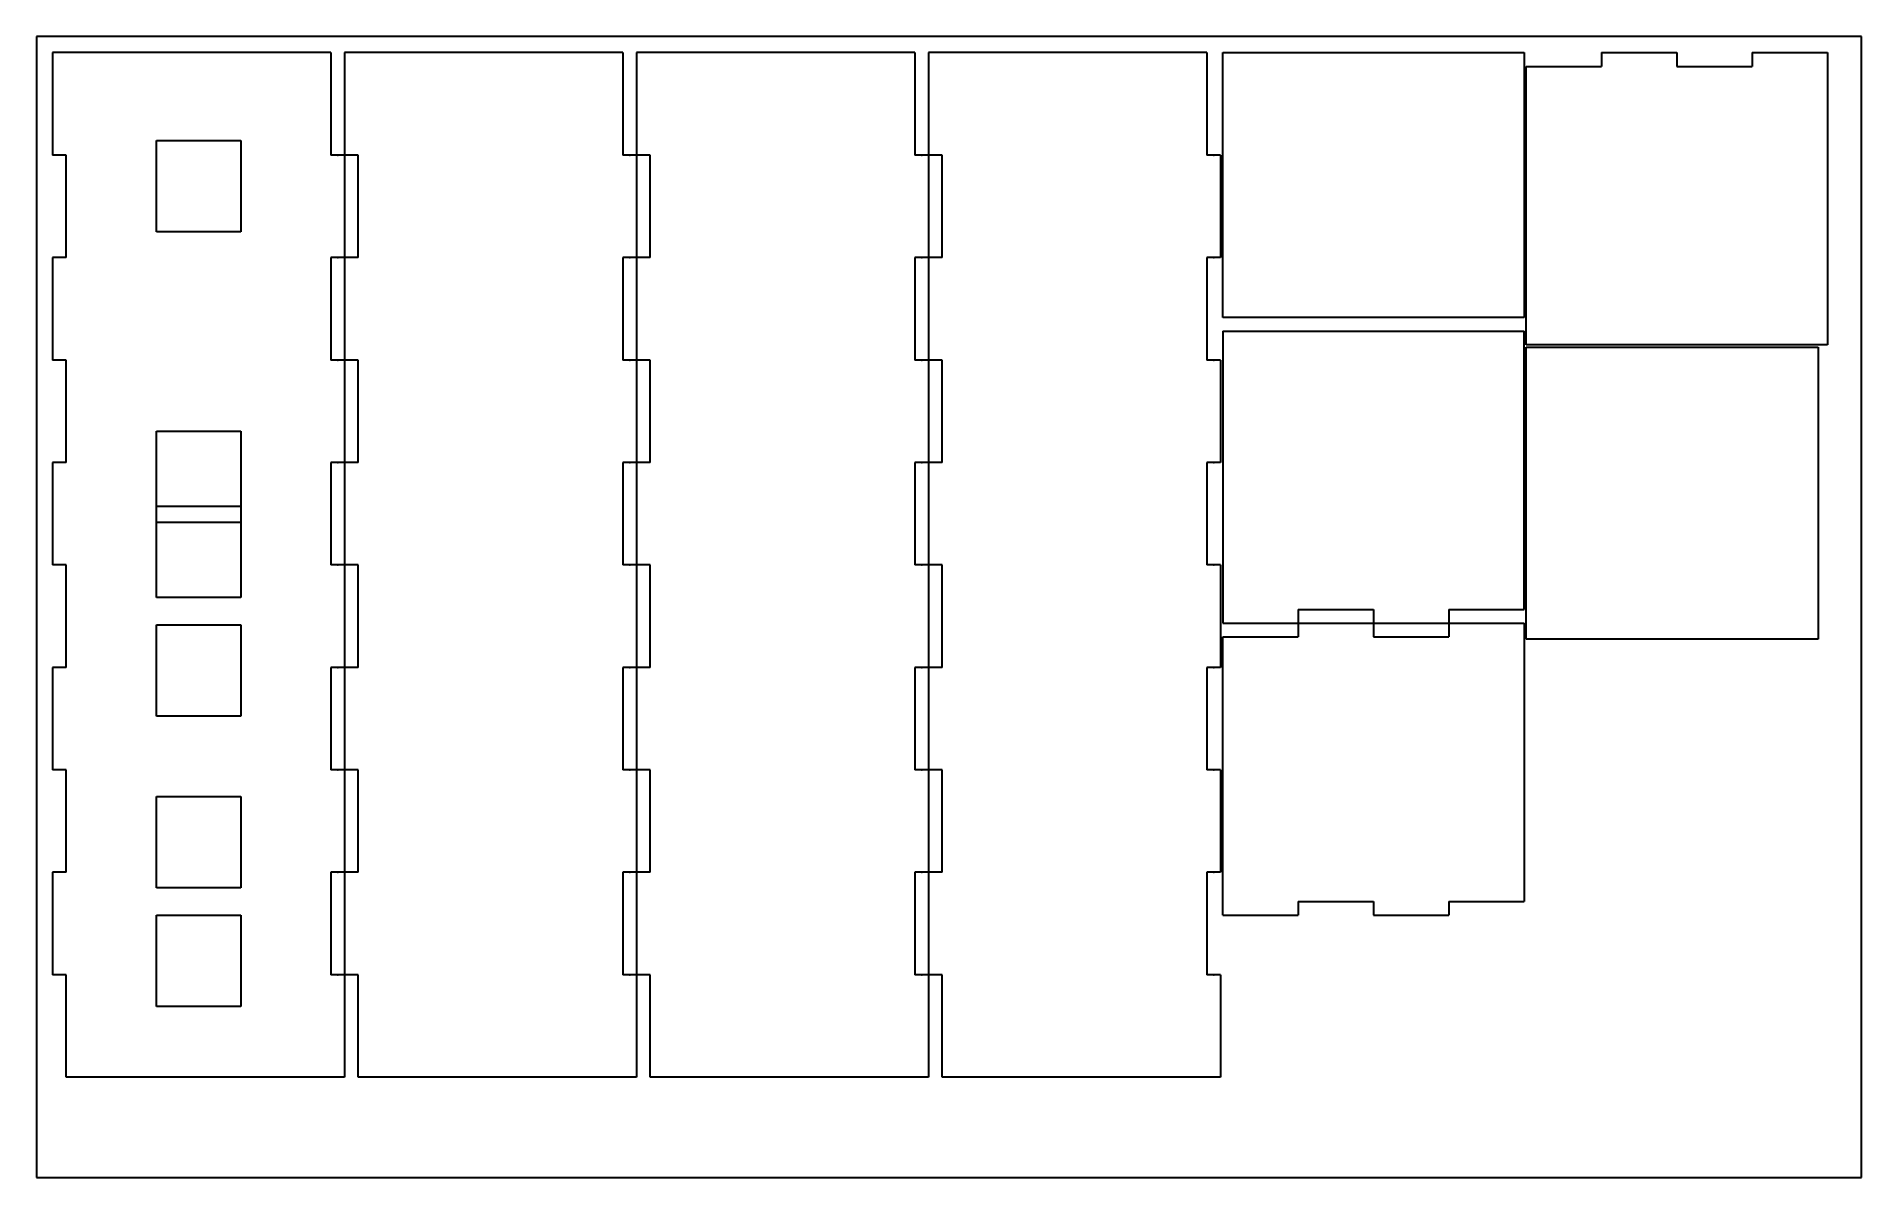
# Model space of a CAD drawing. Header units: millimetres. Extents: x 3353 to 4153, y 1439 to 1939.
import ezdxf

# ---------------------------------------------------------------- set-up
doc = ezdxf.new("R2010")
doc.units = ezdxf.units.MM
doc.layers.add('Tyk fuldstregslinje (Optegning)', color=7, linetype='Continuous', lineweight=30)

msp = doc.modelspace()

# ---------------------------------------------------------------- linework, layer by layer
at = {"layer": 'Tyk fuldstregslinje (Optegning)'}
for p, q in [((4152.61, 1938.94), (3352.61, 1938.94)), ((3352.61, 1938.94), (3352.61, 1438.94)), ((4152.61, 1438.94), (4152.61, 1938.94)), ((3481.68, 1931.87), (3359.68, 1931.87)), ((3359.68, 1931.87), (3359.68, 1886.97)), ((3481.68, 1931.87), (3481.68, 1886.97)), ((3609.68, 1931.87), (3487.68, 1931.87)), ((3487.68, 1931.87), (3487.68, 1886.97)), ((3609.68, 1931.87), (3609.68, 1886.97)), ((3737.68, 1931.87), (3615.68, 1931.87)), ((3615.68, 1931.87), (3615.68, 1886.97)), ((3737.68, 1931.87), (3737.68, 1886.97)), ((3865.68, 1931.87), (3743.68, 1931.87)), ((3743.68, 1931.87), (3743.68, 1886.97)), ((3865.68, 1931.87), (3865.68, 1886.97)), ((3872.68, 1931.87), (4004.68, 1931.87)), ((3872.68, 1815.87), (3872.68, 1931.87)), ((4004.68, 1931.87), (4004.68, 1815.87)), ((4038.68, 1931.87), (4071.68, 1931.87)), ((4038.68, 1931.87), (4038.68, 1925.87)), ((4071.68, 1931.87), (4071.68, 1925.87)), ((4104.68, 1931.87), (4137.68, 1931.87)), ((4104.68, 1931.87), (4104.68, 1925.87)), ((4137.68, 1931.87), (4137.68, 1803.87)), ((4005.68, 1925.87), (4038.68, 1925.87)), ((4005.68, 1803.87), (4005.68, 1925.87)), ((4071.68, 1925.87), (4104.68, 1925.87)), ((3405.18, 1853.3), (3405.18, 1893.3)), ((3405.18, 1893.3), (3442.18, 1893.3)), ((3442.18, 1893.3), (3442.18, 1853.3)), ((3365.68, 1886.97), (3359.68, 1886.97)), ((3365.68, 1842.07), (3365.68, 1886.97)), ((3487.68, 1886.97), (3481.68, 1886.97)), ((3487.68, 1886.97), (3487.68, 1842.07)), ((3493.68, 1886.97), (3487.68, 1886.97)), ((3493.68, 1842.07), (3493.68, 1886.97)), ((3615.68, 1886.97), (3609.68, 1886.97)), ((3615.68, 1886.97), (3615.68, 1842.07)), ((3621.68, 1886.97), (3615.68, 1886.97)), ((3621.68, 1842.07), (3621.68, 1886.97)), ((3743.68, 1886.97), (3737.68, 1886.97)), ((3743.68, 1886.97), (3743.68, 1842.07)), ((3749.68, 1886.97), (3743.68, 1886.97)), ((3749.68, 1842.07), (3749.68, 1886.97)), ((3871.68, 1886.97), (3865.68, 1886.97)), ((3871.68, 1886.97), (3871.68, 1842.07)), ((3442.18, 1853.3), (3405.18, 1853.3)), ((3359.68, 1842.07), (3359.68, 1797.17)), ((3365.68, 1842.07), (3359.68, 1842.07)), ((3481.68, 1842.07), (3481.68, 1797.17)), ((3487.68, 1842.07), (3481.68, 1842.07)), ((3487.68, 1842.07), (3487.68, 1797.17)), ((3493.68, 1842.07), (3487.68, 1842.07)), ((3609.68, 1842.07), (3609.68, 1797.17)), ((3615.68, 1842.07), (3609.68, 1842.07)), ((3615.68, 1842.07), (3615.68, 1797.17)), ((3621.68, 1842.07), (3615.68, 1842.07)), ((3737.68, 1842.07), (3737.68, 1797.17)), ((3743.68, 1842.07), (3737.68, 1842.07)), ((3743.68, 1842.07), (3743.68, 1797.17)), ((3749.68, 1842.07), (3743.68, 1842.07)), ((3865.68, 1842.07), (3865.68, 1797.17)), ((3871.68, 1842.07), (3865.68, 1842.07)), ((4004.68, 1815.87), (3872.68, 1815.87)), ((3872.68, 1809.87), (4004.68, 1809.87)), ((3872.68, 1809.87), (3872.68, 1681.87)), ((4004.68, 1687.87), (4004.68, 1809.87)), ((4137.68, 1803.87), (4005.68, 1803.87)), ((4005.68, 1802.87), (4133.68, 1802.87)), ((4005.68, 1674.87), (4005.68, 1802.87)), ((4133.68, 1802.87), (4133.68, 1674.87)), ((3365.68, 1797.17), (3359.68, 1797.17)), ((3365.68, 1752.27), (3365.68, 1797.17)), ((3487.68, 1797.17), (3481.68, 1797.17)), ((3487.68, 1797.17), (3487.68, 1752.27)), ((3493.68, 1797.17), (3487.68, 1797.17)), ((3493.68, 1752.27), (3493.68, 1797.17)), ((3615.68, 1797.17), (3609.68, 1797.17)), ((3615.68, 1797.17), (3615.68, 1752.27)), ((3621.68, 1797.17), (3615.68, 1797.17)), ((3621.68, 1752.27), (3621.68, 1797.17)), ((3743.68, 1797.17), (3737.68, 1797.17)), ((3743.68, 1797.17), (3743.68, 1752.27)), ((3749.68, 1797.17), (3743.68, 1797.17)), ((3749.68, 1752.27), (3749.68, 1797.17)), ((3871.68, 1797.17), (3865.68, 1797.17)), ((3871.68, 1797.17), (3871.68, 1752.27)), ((3405.18, 1726.01), (3405.18, 1766.01)), ((3405.18, 1766.01), (3442.18, 1766.01)), ((3442.18, 1766.01), (3442.18, 1726.01)), ((3359.68, 1752.27), (3359.68, 1707.37)), ((3365.68, 1752.27), (3359.68, 1752.27)), ((3481.68, 1752.27), (3481.68, 1707.37)), ((3487.68, 1752.27), (3481.68, 1752.27)), ((3487.68, 1752.27), (3487.68, 1707.37)), ((3493.68, 1752.27), (3487.68, 1752.27)), ((3609.68, 1752.27), (3609.68, 1707.37)), ((3615.68, 1752.27), (3609.68, 1752.27)), ((3615.68, 1752.27), (3615.68, 1707.37)), ((3621.68, 1752.27), (3615.68, 1752.27)), ((3737.68, 1752.27), (3737.68, 1707.37)), ((3743.68, 1752.27), (3737.68, 1752.27)), ((3743.68, 1752.27), (3743.68, 1707.37)), ((3749.68, 1752.27), (3743.68, 1752.27)), ((3865.68, 1752.27), (3865.68, 1707.37)), ((3871.68, 1752.27), (3865.68, 1752.27)), ((3405.18, 1693.17), (3405.18, 1733.17)), ((3405.18, 1733.17), (3442.18, 1733.17)), ((3442.18, 1733.17), (3442.18, 1693.17)), ((3442.18, 1726.01), (3405.18, 1726.01)), ((3365.68, 1707.37), (3359.68, 1707.37)), ((3365.68, 1662.47), (3365.68, 1707.37)), ((3487.68, 1707.37), (3481.68, 1707.37)), ((3487.68, 1707.37), (3487.68, 1662.47)), ((3493.68, 1707.37), (3487.68, 1707.37)), ((3493.68, 1662.47), (3493.68, 1707.37)), ((3615.68, 1707.37), (3609.68, 1707.37)), ((3615.68, 1707.37), (3615.68, 1662.47)), ((3621.68, 1707.37), (3615.68, 1707.37)), ((3621.68, 1662.47), (3621.68, 1707.37)), ((3743.68, 1707.37), (3737.68, 1707.37)), ((3743.68, 1707.37), (3743.68, 1662.47)), ((3749.68, 1707.37), (3743.68, 1707.37)), ((3749.68, 1662.47), (3749.68, 1707.37)), ((3871.68, 1707.37), (3865.68, 1707.37)), ((3871.68, 1707.37), (3871.68, 1662.47)), ((3442.18, 1693.17), (3405.18, 1693.17)), ((3405.18, 1641.17), (3405.18, 1681.17)), ((3405.18, 1681.17), (3442.18, 1681.17)), ((3442.18, 1681.17), (3442.18, 1641.17)), ((3872.68, 1681.87), (3905.68, 1681.87)), ((3905.68, 1687.87), (3938.68, 1687.87)), ((3905.68, 1687.87), (3905.68, 1681.87)), ((3905.68, 1681.87), (3938.68, 1681.87)), ((3905.68, 1681.87), (3905.68, 1675.87)), ((3938.68, 1687.87), (3938.68, 1681.87)), ((3938.68, 1681.87), (3971.68, 1681.87)), ((3938.68, 1681.87), (3938.68, 1675.87)), ((3971.68, 1687.87), (4004.68, 1687.87)), ((3971.68, 1687.87), (3971.68, 1681.87)), ((3971.68, 1681.87), (4004.68, 1681.87)), ((3971.68, 1681.87), (3971.68, 1675.87)), ((4004.68, 1681.87), (4004.68, 1559.87)), ((3872.68, 1675.87), (3905.68, 1675.87)), ((3872.68, 1553.87), (3872.68, 1675.87)), ((3938.68, 1675.87), (3971.68, 1675.87)), ((4133.68, 1674.87), (4005.68, 1674.87)), ((3359.68, 1662.47), (3359.68, 1617.57)), ((3365.68, 1662.47), (3359.68, 1662.47)), ((3481.68, 1662.47), (3481.68, 1617.57)), ((3487.68, 1662.47), (3481.68, 1662.47)), ((3487.68, 1662.47), (3487.68, 1617.57)), ((3493.68, 1662.47), (3487.68, 1662.47)), ((3609.68, 1662.47), (3609.68, 1617.57)), ((3615.68, 1662.47), (3609.68, 1662.47)), ((3615.68, 1662.47), (3615.68, 1617.57)), ((3621.68, 1662.47), (3615.68, 1662.47)), ((3737.68, 1662.47), (3737.68, 1617.57)), ((3743.68, 1662.47), (3737.68, 1662.47)), ((3743.68, 1662.47), (3743.68, 1617.57)), ((3749.68, 1662.47), (3743.68, 1662.47)), ((3865.68, 1662.47), (3865.68, 1617.57)), ((3871.68, 1662.47), (3865.68, 1662.47)), ((3442.18, 1641.17), (3405.18, 1641.17)), ((3365.68, 1617.57), (3359.68, 1617.57)), ((3365.68, 1572.67), (3365.68, 1617.57)), ((3487.68, 1617.57), (3481.68, 1617.57)), ((3487.68, 1617.57), (3487.68, 1572.67)), ((3493.68, 1617.57), (3487.68, 1617.57)), ((3493.68, 1572.67), (3493.68, 1617.57)), ((3615.68, 1617.57), (3609.68, 1617.57)), ((3615.68, 1617.57), (3615.68, 1572.67)), ((3621.68, 1617.57), (3615.68, 1617.57)), ((3621.68, 1572.67), (3621.68, 1617.57)), ((3743.68, 1617.57), (3737.68, 1617.57)), ((3743.68, 1617.57), (3743.68, 1572.67)), ((3749.68, 1617.57), (3743.68, 1617.57)), ((3749.68, 1572.67), (3749.68, 1617.57)), ((3871.68, 1617.57), (3865.68, 1617.57)), ((3871.68, 1617.57), (3871.68, 1572.67)), ((3405.18, 1565.88), (3405.18, 1605.88)), ((3405.18, 1605.88), (3442.18, 1605.88)), ((3442.18, 1605.88), (3442.18, 1565.88)), ((3359.68, 1572.67), (3359.68, 1527.77)), ((3365.68, 1572.67), (3359.68, 1572.67)), ((3481.68, 1572.67), (3481.68, 1527.77)), ((3487.68, 1572.67), (3481.68, 1572.67)), ((3487.68, 1572.67), (3487.68, 1527.77)), ((3493.68, 1572.67), (3487.68, 1572.67)), ((3609.68, 1572.67), (3609.68, 1527.77)), ((3615.68, 1572.67), (3609.68, 1572.67)), ((3615.68, 1572.67), (3615.68, 1527.77)), ((3621.68, 1572.67), (3615.68, 1572.67)), ((3737.68, 1572.67), (3737.68, 1527.77)), ((3743.68, 1572.67), (3737.68, 1572.67)), ((3743.68, 1572.67), (3743.68, 1527.77)), ((3749.68, 1572.67), (3743.68, 1572.67)), ((3865.68, 1572.67), (3865.68, 1527.77)), ((3871.68, 1572.67), (3865.68, 1572.67)), ((3442.18, 1565.88), (3405.18, 1565.88)), ((3405.18, 1513.88), (3405.18, 1553.88)), ((3405.18, 1553.88), (3442.18, 1553.88)), ((3442.18, 1553.88), (3442.18, 1513.88)), ((3872.68, 1553.87), (3905.68, 1553.87)), ((3905.68, 1559.87), (3938.68, 1559.87)), ((3905.68, 1559.87), (3905.68, 1553.87)), ((3938.68, 1559.87), (3938.68, 1553.87)), ((3938.68, 1553.87), (3971.68, 1553.87)), ((3971.68, 1559.87), (4004.68, 1559.87)), ((3971.68, 1559.87), (3971.68, 1553.87)), ((3365.68, 1527.77), (3359.68, 1527.77)), ((3365.68, 1482.87), (3365.68, 1527.77)), ((3487.68, 1527.77), (3481.68, 1527.77)), ((3487.68, 1527.77), (3487.68, 1482.87)), ((3493.68, 1527.77), (3487.68, 1527.77)), ((3493.68, 1482.87), (3493.68, 1527.77)), ((3615.68, 1527.77), (3609.68, 1527.77)), ((3615.68, 1527.77), (3615.68, 1482.87)), ((3621.68, 1527.77), (3615.68, 1527.77)), ((3621.68, 1482.87), (3621.68, 1527.77)), ((3743.68, 1527.77), (3737.68, 1527.77)), ((3743.68, 1527.77), (3743.68, 1482.87)), ((3749.68, 1527.77), (3743.68, 1527.77)), ((3749.68, 1482.87), (3749.68, 1527.77)), ((3871.68, 1527.77), (3865.68, 1527.77)), ((3871.68, 1527.77), (3871.68, 1482.87)), ((3442.18, 1513.88), (3405.18, 1513.88)), ((3487.68, 1482.87), (3365.68, 1482.87)), ((3615.68, 1482.87), (3493.68, 1482.87)), ((3743.68, 1482.87), (3621.68, 1482.87)), ((3871.68, 1482.87), (3749.68, 1482.87)), ((3352.61, 1438.94), (4152.61, 1438.94))]:
    msp.add_line(p, q, dxfattribs=at)
for p in [(3484.68, 1886.97), (3612.68, 1886.97), (3740.68, 1886.97), (3868.68, 1886.97), (3484.68, 1842.07), (3612.68, 1842.07), (3740.68, 1842.07), (3868.68, 1842.07), (3484.68, 1797.17), (3612.68, 1797.17), (3740.68, 1797.17), (3868.68, 1797.17), (3484.68, 1752.27), (3612.68, 1752.27), (3740.68, 1752.27), (3868.68, 1752.27), (3484.68, 1707.37), (3612.68, 1707.37), (3740.68, 1707.37), (3868.68, 1707.37), (3484.68, 1662.47), (3612.68, 1662.47), (3740.68, 1662.47), (3868.68, 1662.47), (3484.68, 1617.57), (3612.68, 1617.57), (3740.68, 1617.57), (3868.68, 1617.57), (3484.68, 1572.67), (3612.68, 1572.67), (3740.68, 1572.67), (3868.68, 1572.67), (3484.68, 1527.77), (3612.68, 1527.77), (3740.68, 1527.77), (3868.68, 1527.77)]:
    msp.add_point(p, dxfattribs=at)

doc.saveas('drawing.dxf')
